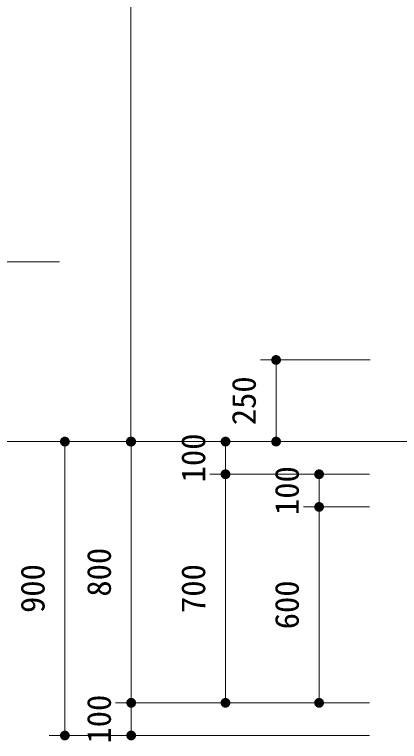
# Model space of a CAD drawing. Units: millimetres at full size, sheet at 1:40. Extents: x 0 to 16800, y 0 to 11880.
# Drawn here: x 5352 to 6532, y 3149 to 5376 of the extents above; entities that cross this region are included whole.
import ezdxf
from ezdxf.enums import TextEntityAlignment as Align

# ---------------------------------------------------------------- set-up
doc = ezdxf.new("R2010")
doc.units = ezdxf.units.MM
doc.header["$LTSCALE"] = 40
for name, color, linetype, lineweight in [('D-STR', 1, 'Continuous', 13), ('D-STR-DIM', 7, 'Continuous', 13), ('D-STR-HTXT', 7, 'Continuous', 13)]:
    doc.layers.add(name, color=color, linetype=linetype, lineweight=lineweight)
doc.styles.add('ＭＳ ゴシック', font='')
doc.styles.get('ＭＳ ゴシック').set_extended_font_data('MS Gothic')

# ---------------------------------------------------------------- blocks, each defined once
blk = doc.blocks.new('filled_dot')
at = {"color": 0, "linetype": 'Continuous', "lineweight": -2, "const_width": 1.25}
blk.add_lwpolyline([(-0.625, 0, 1), (0.625, 0, 1)], format="xyb", close=True, dxfattribs=at)

msp = doc.modelspace()

# ---------------------------------------------------------------- linework, layer by layer
at = {"layer": 'D-STR'}
msp.add_line((6894.53, 4067.66), (5302.72, 4067.66), dxfattribs=at)
at = {"layer": 'D-STR-DIM'}
for p, q in [((5708.33, 6967.66), (5708.33, 4067.66)), ((6442.32, 4317.66), (6105.7, 4317.66)), ((6153.7, 4067.66), (6153.7, 4317.66)), ((6439.95, 4067.66), (5458.47, 4067.66)), ((5506.47, 4067.66), (5506.47, 3167.66)), ((6034.62, 4067.66), (5660.33, 4067.66)), ((6439.95, 4067.66), (5661.72, 4067.66)), ((5709.72, 4067.66), (5709.72, 3267.66)), ((6439.95, 4067.66), (5950.68, 4067.66)), ((5998.68, 3967.66), (5998.68, 4067.66)), ((6439.95, 4067.66), (6105.7, 4067.66)), ((6439.95, 3967.66), (5950.68, 3967.66)), ((5998.68, 3967.66), (5950.68, 3967.66)), ((5998.68, 3967.66), (5998.68, 3267.66)), ((6439.95, 3967.66), (6237.47, 3967.66)), ((6285.47, 3967.66), (6285.47, 3867.66)), ((6439.95, 3867.66), (6237.47, 3867.66)), ((6439.95, 3867.66), (6237.47, 3867.66)), ((6285.47, 3867.66), (6285.47, 3267.66)), ((6439.95, 3267.66), (5661.72, 3267.66)), ((6439.95, 3267.66), (5661.72, 3267.66)), ((5709.72, 3267.66), (5709.72, 3167.66)), ((5998.68, 3267.66), (5950.68, 3267.66)), ((6439.95, 3267.66), (6237.47, 3267.66)), ((6439.95, 3167.66), (5458.47, 3167.66)), ((6439.95, 3167.66), (5661.72, 3167.66))]:
    msp.add_line(p, q, dxfattribs=at)
at = {"layer": 'D-STR-HTXT'}
msp.add_lwpolyline([(4201.19, 4315.41), (4479.73, 4618.43), (4599.73, 4618.43), (5489.58, 4618.43)], dxfattribs=at)

# ---------------------------------------------------------------- block references
at = {"layer": 'D-STR-DIM', "xscale": 12, "yscale": 12}
for p, rotation in [((6153.7, 4317.66), 270), ((5506.47, 4067.66), 270), ((5708.33, 4067.66), 90), ((5709.72, 4067.66), 270), ((5998.68, 4067.66), 270), ((6153.7, 4067.66), 90), ((5998.68, 3967.66), 90), ((5998.68, 3967.66), 270), ((6285.47, 3967.66), 270), ((6285.47, 3867.66), 90), ((6285.47, 3867.66), 270), ((5709.72, 3267.66), 90), ((5709.72, 3267.66), 270), ((5998.68, 3267.66), 90), ((6285.47, 3267.66), 90), ((5506.47, 3167.66), 90), ((5709.72, 3167.66), 90)]:
    msp.add_blockref('filled_dot', p, dxfattribs=dict(at, rotation=rotation))

# ---------------------------------------------------------------- texts
at = {"layer": 'D-STR-DIM', "style": 'ＭＳ ゴシック'}
for s, p in [('250', (6018.19, 4192.66)), ('100', (5863.17, 4017.66)), ('100', (6149.96, 3917.66)), ('800', (5574.21, 3667.66)), ('900', (5370.96, 3617.66)), ('700', (5863.17, 3617.66)), ('600', (6149.96, 3567.66)), ('100', (5574.21, 3217.66))]:
    msp.add_text(s, height=73.31, rotation=90, dxfattribs=at).set_placement(p, align=Align.TOP_CENTER)

doc.saveas('drawing.dxf')
